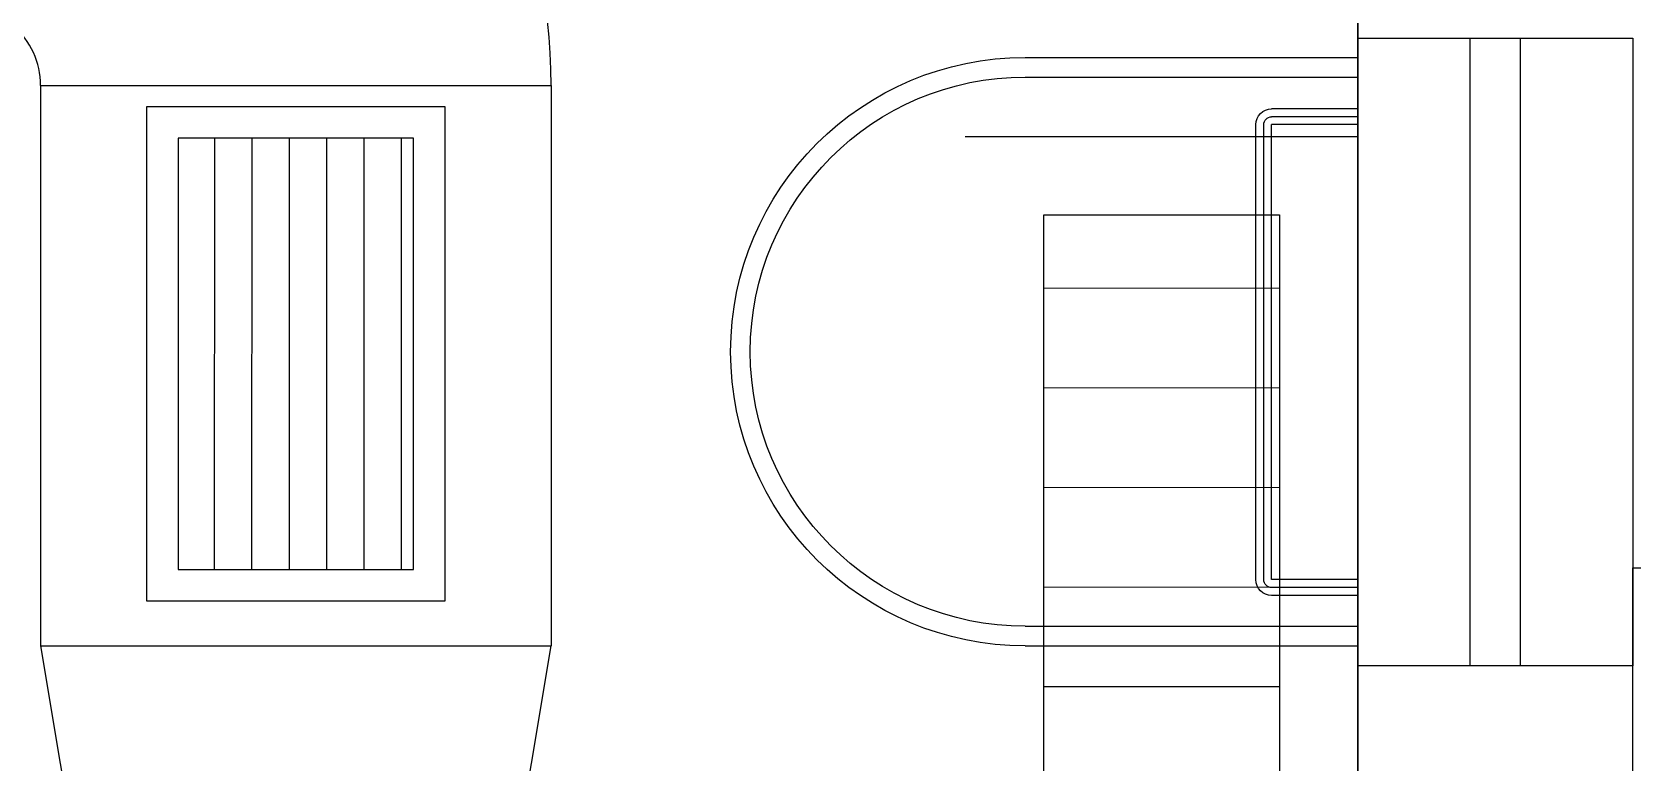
# Model space of a CAD drawing. Extents: x 226317 to 226469, y 8188101 to 8188260.
# Drawn here: x 226394.039 to 226396.077, y 8188238.262 to 8188239.193 of the extents above; entities that cross this region are included whole.
import ezdxf

# ---------------------------------------------------------------- set-up
doc = ezdxf.new("R2010")
doc.units = 0
doc.header["$LTSCALE"] = 15
doc.linetypes.add('HIDDEN', pattern=[0.375, 0.25, -0.125])
doc.layers.get('0').update_dxf_attribs({"color": 250})
for name, color, linetype in [('A-BARANDAS', 250, 'Continuous'), ('A-SANITARIOS', 250, 'Continuous'), ('A_20_Barandas', 250, 'Continuous'), ('DESAGUE', 250, 'Continuous'), ('L3 Equipos y Ductos', 160, 'Continuous'), ('L4 Linea mediana', 191, 'Continuous'), ('L6 Linea fina', 141, 'Continuous')]:
    doc.layers.add(name, color=color, linetype=linetype)
doc.layers.add('A-MUROS', color=252, linetype='Continuous', lineweight=30)
doc.layers.add('Pavco', color=250, linetype='Continuous', lineweight=0)

# ---------------------------------------------------------------- blocks, each defined once
blk = doc.blocks.new('A$C59BA0E3C')
at = {"layer": 'A-BARANDAS', "ltscale": 0.5}
for points in [[(-0.3756, 0.4242), (-0.3756, 0.0004)], [(-0.3506, 0.4242), (-0.3506, 0.0004)], [(0.3494, 0.4242), (0.3494, 0.0004)], [(0.3744, 0.4242), (0.3744, 0.0004)]]:
    blk.add_lwpolyline(points, dxfattribs=at)
for radius in [0.375, 0.35]:
    blk.add_arc((-0.0006, 0.4242), radius, 0, 180, dxfattribs=at)
blk = doc.blocks.new('ESCALERA')
at = {"layer": 'A_20_Barandas', "linetype": 'Continuous', "ltscale": 0.3}
for p, q in [((0.29, 0.13), (-0.29, 0.13)), ((-0.31, 0), (-0.31, 0.11)), ((-0.3, 0), (-0.3, 0.11)), ((0.29, 0.12), (-0.29, 0.12)), ((-0.29, 0), (-0.29, 0.11)), ((0.29, 0.11), (-0.29, 0.11)), ((0.29, 0), (0.29, 0.11)), ((0.3, 0), (0.3, 0.11)), ((0.31, 0), (0.31, 0.11))]:
    blk.add_line(p, q, dxfattribs=at)
for centre, radius, start, end in [((-0.29, 0.11), 0.02, 90, 180), ((0.29, 0.11), 0.02, 0, 90), ((-0.29, 0.11), 0.01, 90, 180), ((0.29, 0.11), 0.01, 0, 90)]:
    blk.add_arc(centre, radius, start, end, dxfattribs=at)
blk = doc.blocks.new('BOMBAS-28.02.2025')
at = {"layer": 'DESAGUE'}
h = blk.add_hatch(dxfattribs=at)
h.set_pattern_fill('ANSI31', color=256, scale=0.04, angle=135)
h.set_pattern_definition([(180, (-2995.80736, -962.81477), (-4e-17, -0.127), [])])
h.paths.add_polyline_path([(6.11, -3.95), (5.81, -3.95), (5.81, -8.75), (6.11, -8.75)])
at = {"layer": 'A-SANITARIOS', "elevation": 0}
for points in [[(6.56, -4.525), (6.21, -4.525), (6.21, -3.725), (6.56, -3.725)], [(6.4165, -4.525), (6.3528, -4.525), (6.3528, -3.725), (6.4165, -3.725)]]:
    blk.add_lwpolyline(points, close=True, dxfattribs=at)
at = {"layer": 'A-SANITARIOS', "transparency": 33554559}
blk.add_lwpolyline([(6.56, -4.4), (7.51, -4.4), (7.51, -5.7), (6.56, -5.7)], close=True, dxfattribs=at)
at = {"layer": 'DESAGUE', "linetype": 'HIDDEN', "elevation": 0}
blk.add_lwpolyline([(6.21, -3.85), (6.21, -8.85), (5.71, -8.85), (5.71, -3.85)], close=True, dxfattribs=at)
at = {"layer": 'DESAGUE', "elevation": 0}
blk.add_lwpolyline([(5.81, -8.75), (5.81, -3.95), (6.11, -3.95), (6.11, -8.75)], close=True, dxfattribs=at)
at = {"xscale": -1, "rotation": 90}
blk.add_blockref('A$C59BA0E3C', (6.2104, -4.125, 0), dxfattribs=at)
at = {"layer": 'Pavco', "xscale": -1, "rotation": 90}
blk.add_blockref('ESCALERA', (6.2101, -4.125), dxfattribs=at)
blk = doc.blocks.new('REJ 55x30')
at = {"layer": 'L6 Linea fina', "ltscale": 0.7}
h = blk.add_hatch(dxfattribs=at)
h.set_pattern_fill('ANSI31', color=256, scale=0.015, angle=45)
h.set_pattern_definition([(90, (-1791.153135, -553.6559), (-0.047625, 0), [])])
h.paths.add_polyline_path([(0.04, 0.59), (0.04, 0.04), (0.34, 0.04), (0.34, 0.59)])
at = {"layer": 'L4 Linea mediana', "ltscale": 0.7}
for points in [[(0, 0.63), (0, 0), (0.38, 0), (0.38, 0.63)], [(0.04, 0.59), (0.04, 0.04), (0.34, 0.04), (0.34, 0.59)]]:
    blk.add_lwpolyline(points, close=True, dxfattribs=at)

msp = doc.modelspace()

# ---------------------------------------------------------------- linework, layer by layer
at = {"layer": 'A-MUROS'}
msp.add_lwpolyline([(226392.0515, 8188247.9096), (226395.6771, 8188247.9096), (226395.6771, 8188243.0599), (226393.0515, 8188243.0598), (226393.0515, 8188242.9098), (226398.3771, 8188242.9096), (226398.3771, 8188240.91), (226395.7271, 8188240.91), (226395.7271, 8188232.0596), (226389.8671, 8188232.0596), (226389.8671, 8188242.9097), (226392.0515, 8188242.9101), (226392.0515, 8188245.11), (226394.6771, 8188245.11), (226394.6771, 8188245.2594)], dxfattribs=at)
at = {"layer": 'L3 Equipos y Ductos', "color": 3}
msp.add_lwpolyline([(226394.0496, 8188239.1246), (226394.6996, 8188239.1246)], dxfattribs=at)
at = {"layer": 'L3 Equipos y Ductos'}
for points in [[(226394.0496, 8188239.1246), (226394.0496, 8188238.4102)], [(226394.6996, 8188239.1246), (226394.6996, 8188238.4102)], [(226394.0496, 8188238.4102), (226394.6996, 8188238.4102)], [(226394.0496, 8188238.4102), (226394.0996, 8188238.1102), (226394.0996, 8188232.4213), (226394.6496, 8188232.4213), (226394.6496, 8188238.1102), (226394.6996, 8188238.4102)]]:
    msp.add_lwpolyline(points, dxfattribs=at)
at = {"layer": 'L3 Equipos y Ductos', "color": 3}
for radius, start in [(0.75, 360), (0.1, 0)]:
    msp.add_arc((226393.9496, 8188239.1246), radius, start, 49.5548, dxfattribs=at)

# ---------------------------------------------------------------- block references
msp.add_blockref('BOMBAS-28.02.2025', (226389.5171, 8188242.9096))
at = {"layer": 'L6 Linea fina'}
msp.add_blockref('REJ 55x30', (226394.1846, 8188238.4674), dxfattribs=at)

doc.saveas('drawing.dxf')
